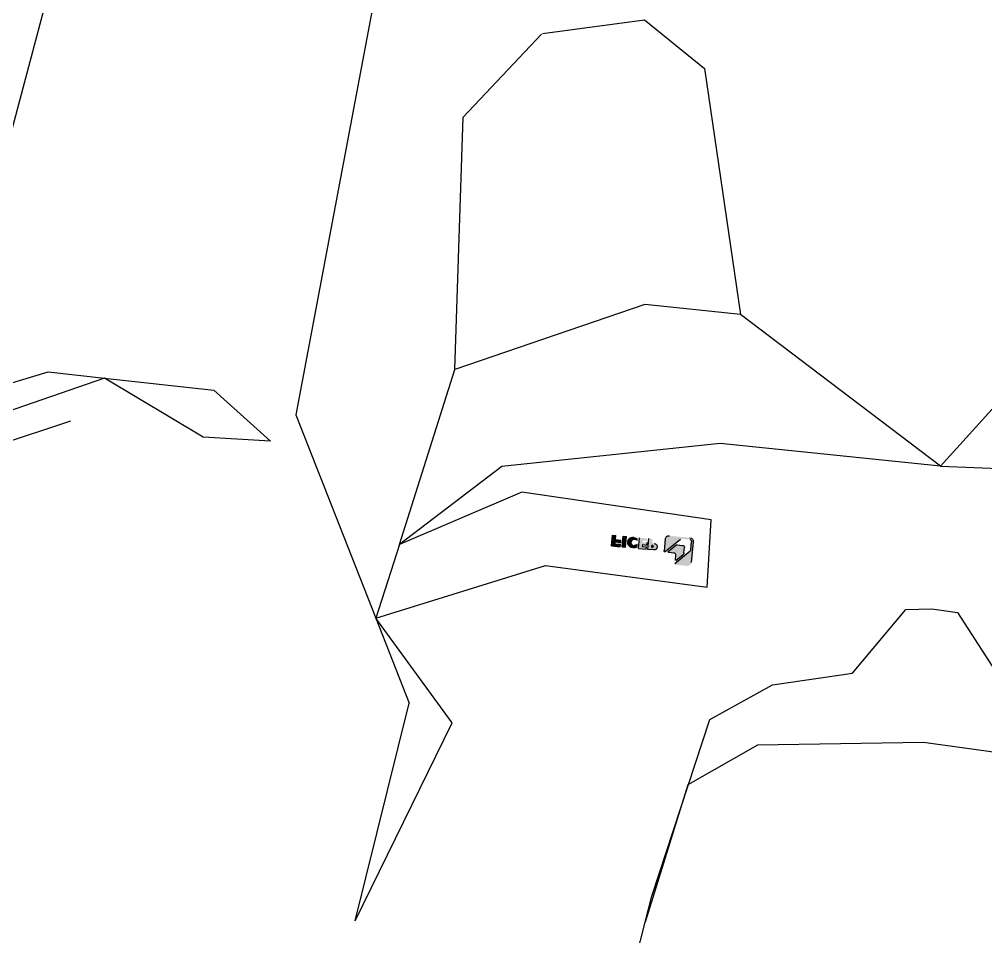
# Model space of a CAD drawing. Header units: inches. Extents: x -347369 to -260369, y 119522 to 149869.
# Drawn here: x -283965.5 to -283623.4, y 134099.4 to 134424.2 of the extents above; entities that cross this region are included whole.
import ezdxf

# ---------------------------------------------------------------- set-up
doc = ezdxf.new("R2010")
doc.units = ezdxf.units.IN
doc.header["$LTSCALE"] = 300
doc.layers.add('MACCHINA', color=40, linetype='Continuous')

# ---------------------------------------------------------------- blocks, each defined once
blk = doc.blocks.new('A$C54990A90')
at = {"layer": 'MACCHINA'}
h = blk.add_hatch(color=3, dxfattribs=at)
edge = h.paths.add_edge_path()
edge.add_line((5.767931466631126, -208.5620346498035), (3.761021745274775, -204.8843302225287))
edge.add_arc((3.996976090827957, -204.7555708082218), 0.2687999999999999, 73.62113422794982, 208.62113422795, ccw=False)
edge.add_line((4.072774545173161, -204.4976785823528), (10.71527119720122, -206.4500101156591))
edge.add_arc((10.9210098766489, -205.7500187957776), 0.7295999999999999, 253.6211342279496, 298.6211342279497)
edge.add_line((11.27049971662927, -206.3904663049907), (13.70166812354, -205.0637866855541))
edge.add_arc((13.352178283385, -204.4233391764574), 0.7295999999999999, 298.6211342279497, 388.6211342279497)
edge.add_line((13.99262579233618, -204.0738493365061), (12.66594580496894, -201.6426802554342))
edge.add_arc((12.02549829607597, -201.9921700953273), 0.7295999999999999, 28.62113422794979, 73.62113422794964)
edge.add_line((12.23123697575647, -201.2921787759697), (5.588739649625495, -199.3398476104776))
edge.add_arc((5.664538471843116, -199.081956058857), 0.2687999999999999, 118.6211342279498, 253.6211342279498, ccw=False)
edge.add_line((5.535779056837782, -198.8460017131874), (9.213482809893321, -196.8390923597617))
edge.add_arc((9.857279883755837, -198.0188640869455), 1.344, 28.621134227949824, 118.6211342279498, ccw=False)
edge.add_line((11.03705161076505, -197.3750670132868), (14.53195001056883, -203.7795421029441))
edge.add_arc((13.352178283385, -204.4233391764574), 1.344, -61.37886577205029, 28.621134227949824, ccw=False)
edge.add_line((13.99597535724752, -205.6031109036994), (7.591500267502852, -209.098009303445))
edge.add_arc((6.947703193698544, -207.9182375762903), 1.344, 208.6211342279497, 298.62113422794977, ccw=False)
h = blk.add_hatch(color=4, dxfattribs=at)
edge = h.paths.add_edge_path()
edge.add_line((5.084446166467387, -204.1546365667891), (8.351872977917083, -205.1149830873765))
edge.add_arc((8.557611657539383, -204.4149917679024), 0.7295999999999999, 253.6211342279496, 298.6211342279497)
edge.add_line((8.907101497403346, -205.0554392768827), (10.57555017928826, -204.144972993905))
edge.add_arc((10.22606033942429, -203.504525485012), 0.7295999999999999, 298.6211342279497, 388.6211342279497)
edge.add_line((10.86650784849189, -203.1550356451189), (9.956041197816376, -201.4865862890438))
edge.add_arc((9.315593688806985, -201.8360761290533), 0.7295999999999999, 28.62113422794979, 73.62113422794964)
edge.add_line((9.52133200026583, -201.1360841351561), (6.253905556688551, -200.175738288759))
edge.add_arc((6.210592372983228, -200.3231045308348), 0.1536, 73.62113422794964, 208.6211342279498)
edge.add_line((6.075761318556033, -200.3966813393345), (6.953361208958086, -202.004901663342))
edge.add_arc((6.312913700006902, -202.3543915032933), 0.7295999999999999, -61.37886577205029, 28.621134227949824, ccw=False)
edge.add_line((6.662403540045489, -202.9948390121572), (5.054183216125239, -203.8724389027338))
edge.add_arc((5.127760024392046, -204.0072699573648), 0.1536, 118.6211342279495, 253.6211342279496)
h = blk.add_hatch(color=8, dxfattribs=at)
h.paths.add_polyline_path([(-2.733916875091381, -209.3867841117026), (-1.419314093305729, -208.6694102295151), (-1.823986539675388, -207.9278394297871), (-4.250945520878304, -209.252221981209), (-2.411525310657453, -212.622998344159), (0.0154336707200855, -211.2986157925916), (-0.3892387755331583, -210.557044992689), (-1.703841557202395, -211.2744188745855), (-2.016542992787436, -210.7013868934009), (-0.7019402113510296, -209.9840130113007), (-1.106612657662481, -209.2424422112526), (-2.421215439331718, -209.9598160932946)])
h.paths.add_polyline_path([(0.4849952690419741, -206.667836585606), (-1.284662321442738, -207.6335321960796), (0.5547578888945282, -211.0043085589132), (1.667114088661037, -210.3972998894751), (0.9497402065899223, -209.0826971080387), (1.607041597249918, -208.7240101670031, 1)])
h.paths.add_polyline_path([(0.2323663243441842, -207.7680943263113), (0.4177590243634768, -207.6669262146461, -1), (0.730460460355971, -208.2399581965001), (0.5450677603366785, -208.3411263080197)], flags=16)
for points in [[(-8.262169392837677, -211.4411320317304), (-9.374525592837017, -212.048140701052), (-7.535105382499751, -215.4189170640602), (-6.422749182733241, -214.8119083945639)], [(-5.206816541031003, -210.867472560145, -0.1787646592276079), (-4.153781938599423, -210.7129065448826), (-4.623425910773221, -209.8522740521585, 0.1207855045627558), (-6.037456993479282, -210.2271146927378, 1), (-4.198036783083808, -213.5978910557751, 0.1207855045627566), (-3.117693356936797, -212.611560740479), (-3.587337329401635, -211.7509282479004, -0.1787646592275969), (-4.287106435804162, -212.5528607417946, -1)], [(-9.913849810778629, -212.3424479347304), (-12.71159419219475, -213.8691667094536), (-10.87217398174107, -217.2399430724035), (-9.759817781974562, -216.6329344030528), (-10.47719166398747, -215.3183316216164), (-8.79180348245427, -214.3986215161858), (-9.196475928765722, -213.6570507162251), (-10.88186411035713, -214.5767608215974), (-11.19456554611679, -214.0037288397434), (-9.5091773646418, -213.0840187344875)]]:
    blk.add_hatch(color=8, dxfattribs=at).paths.add_polyline_path(points)
at = {"layer": 'MACCHINA', "color": 7, "linetype": 'Continuous'}
for p, q in [((-81.35352696187329, -50.38866224285448), (-53.79037415859057, -86.58375966301537)), ((-81.3535266824183, -50.38866207154933), (-53.79037387901917, -86.58375949179754)), ((112.3161824193667, -76.4295459377172), (61.84357885370264, -106.6021149371227)), ((112.316182698647, -76.42954576652846), (61.84357913292479, -106.6021147658757)), ((-53.79037387901917, -86.58375949179754), (-48.01295669435058, -94.17048778667231)), ((-20.78564043412916, -125.3967714356259), (-53.79037387901917, -86.58375949179754)), ((-53.79037415859057, -86.58375966301537), (-48.01295697357273, -94.17048795780283)), ((-20.78564071375877, -125.3967716069019), (-53.79037415859057, -86.58375966301537)), ((-48.01295697357273, -94.17048795780283), (-4.571122702385765, -143.6595901719411)), ((-48.01295669435058, -94.17048778667231), (-4.571122422814369, -143.6595900008979)), ((61.84357885370264, -106.6021149371227), (7.360562419809867, -128.7260498007236)), ((61.84357913292479, -106.6021147658757), (7.360562699090224, -128.7260496297095)), ((90.8351355298073, -144.2176930087444), (95.91718290757854, -115.2600767263793)), ((90.8351358093787, -144.2176928376139), (95.91718318697531, -115.2600765551324)), ((7.360562419809867, -128.7260498007236), (-20.78564071375877, -125.3967716069019)), ((7.360562699090224, -128.7260496297095), (-20.78564043412916, -125.3967714356259)), ((-148.0709405154921, -127.065149535134), (-100.3518644685391, -190.5392997333547)), ((-148.0709405154921, -127.065149535134), (-89.03155761456583, -178.2205095783866)), ((-148.0709402358043, -127.0651493640325), (-100.3518641892006, -190.5392995622824)), ((-148.0709402358043, -127.0651493640325), (-89.0315573347616, -178.2205094072269)), ((105.5556682882598, -194.3293841134582), (239.9096596750896, -130.5252101921069)), ((105.5556685680058, -194.3293839425023), (239.90965995437, -130.5252100209473)), ((20.5708802692825, -146.285136683262), (48.23607480881037, -139.0182627486356)), ((20.57088054873748, -146.2851365118113), (48.23607508820714, -139.0182625773887)), ((48.23607480881037, -139.0182627486356), (74.41448618425056, -152.3996512478334)), ((48.23607508820714, -139.0182625773887), (74.41448646364734, -152.3996510769066)), ((-4.571122702385765, -143.6595901719411), (20.5708802692825, -146.285136683262)), ((-4.571122422814369, -143.6595900008979), (20.57088054873748, -146.2851365118113)), ((82.98939375265036, -149.040366250847), (90.8351355298073, -144.2176930087444)), ((82.98939403204713, -149.0403660796583), (90.8351358093787, -144.2176928376139)), ((74.41448618425056, -152.3996512478334), (82.98939375265036, -149.040366250847)), ((74.41448646364734, -152.3996510769066), (82.98939403204713, -149.0403660796583)), ((-89.03155761456583, -178.2205095783866), (-99.47405475581763, -222.826582910755)), ((-89.0315573347616, -178.2205094072269), (-99.47405447665369, -222.826582739508)), ((-36.91248465271201, -216.6360096856952), (12.78615160880145, -187.1614457509713)), ((-36.91248437308241, -216.6360095143027), (12.78615188814001, -187.1614455798699)), ((12.78615160880145, -187.1614457509713), (23.4424481948372, -208.5479260105349)), ((12.78615188814001, -187.1614455798699), (23.44244847435039, -208.547925839579)), ((-99.47405475581763, -222.826582910755), (-100.3518644685391, -190.5392997333547)), ((-99.47405447665369, -222.826582739508), (-100.3518641892006, -190.5392995622824)), ((105.5556682882598, -194.3293841134582), (36.93088247202104, -232.1440737161029)), ((105.5556685680058, -194.3293839425023), (36.93088275153423, -232.1440735450014)), ((105.5556682882598, -194.3293841134582), (61.35509675514186, -271.3942760394712)), ((105.5556685680058, -194.3293839425023), (61.35509703488788, -271.3942758682824)), ((156.1877572584199, -217.7821480339044), (105.5556682882598, -194.3293841134582)), ((156.1877575377002, -217.782147862803), (105.5556685680058, -194.3293839425023)), ((23.4424481948372, -208.5479260105349), (-34.4355463560205, -243.6684052607743)), ((23.44244847435039, -208.547925839579), (-34.43554607650731, -243.668405089702)), ((-99.47405475581763, -222.826582910755), (-36.91248465271201, -216.6360096856952)), ((-99.47405447665369, -222.826582739508), (-36.91248437308241, -216.6360095143027)), ((-81.57900897634681, -243.6032102315803), (-99.47405475581763, -222.826582910755)), ((-97.37173105421243, -300.1536337730067), (-99.47405475581763, -222.826582910755)), ((-81.57900869677542, -243.6032100606535), (-99.47405447665369, -222.826582739508)), ((-97.37173077464104, -300.1536336018471), (-99.47405447665369, -222.826582739508)), ((36.93088247202104, -232.1440737161029), (-37.38063374772901, -254.8967071087682)), ((36.93088275153423, -232.1440735450014), (-37.38063346839044, -254.896706937463)), ((-81.57900897634681, -243.6032102315803), (-39.33792584331241, -292.9863345341291)), ((-37.38063374772901, -254.8967071087682), (-81.57900897634681, -243.6032102315803)), ((-34.4355463560205, -243.6684052607743), (-81.57900897634681, -243.6032102315803)), ((-81.57900869677542, -243.6032100606535), (-39.33792556379922, -292.9863343626785)), ((-37.38063346839044, -254.896706937463), (-81.57900869677542, -243.6032100606535)), ((-34.43554607650731, -243.668405089702), (-81.57900869677542, -243.6032100606535)), ((61.35509675514186, -271.3942760394712), (31.53345748473657, -287.8409332018928)), ((61.35509703488788, -271.3942758682824), (31.53345776401693, -287.8409330306167)), ((83.61929567385232, -356.5005888823071), (61.35509675514186, -271.3942760394712)), ((83.6192959533073, -356.5005887111765), (61.35509703488788, -271.3942758682824)), ((31.53345748473657, -287.8409332018928), (-39.33792584331241, -292.9863345341291)), ((31.53345776401693, -287.8409330306167), (-39.33792556379922, -292.9863343626785)), ((-39.33792556379922, -292.9863343626785), (-1.716227608616464, -374.1101767840737)), ((-39.33792584331241, -292.9863345341291), (-1.716227888129652, -374.1101769552333)), ((-109.3077877361793, -295.1084811901965), (-130.6942679956555, -305.7647777764651)), ((-109.3077874566079, -295.1084810189204), (-130.694267716317, -305.7647776051599)), ((-120.6561211476219, -319.6074349749542), (-109.3077877361793, -295.1084811901965)), ((-120.6561208678177, -319.6074348037946), (-109.3077874566079, -295.1084810189204)), ((40.00205773656489, -506.5180816556676), (-97.37173105421243, -300.1536337730067)), ((40.00205801590346, -506.5180814844789), (-97.37173077464104, -300.1536336018471)), ((-130.6942679956555, -305.7647777764651), (-154.6755600209581, -338.629707409913)), ((-130.694267716317, -305.7647776051599), (-154.6755597417359, -338.6297072388115)), ((-154.6755600209581, -338.629707409913), (-120.6561211476219, -319.6074349749542)), ((-154.6755597417359, -338.6297072388115), (-120.6561208678177, -319.6074348037946)), ((-214.8964493618696, -332.9312515922647), (-171.5376944007585, -329.3238250482536)), ((-214.8964490823564, -332.9312514211924), (-171.5376941211871, -329.3238248770358)), ((-154.6755600209581, -338.629707409913), (-197.3315310741891, -341.5898026520736)), ((-154.6755597417359, -338.6297072388115), (-197.0598115210887, -341.5709466230765)), ((-172.2396260751411, -348.45081108468), (-154.6755600209581, -338.629707409913)), ((-172.2396257956279, -348.4508109138405), (-154.6755597417359, -338.6297072388115)), ((-212.474799819116, -352.7952336013841), (-172.2396260751411, -348.45081108468)), ((-212.4747995397775, -352.795233430079), (-172.2396257956279, -348.4508109138405)), ((-212.4747995397775, -352.795233430079), (-51.21585792268161, -559.821295081987)), ((-212.474799819116, -352.7952336013841), (-51.2158582021948, -559.8212952530594)), ((70.88961327489233, -380.6614563027979), (83.61929567385232, -356.5005888823071)), ((70.88961355423089, -380.6614561315801), (83.6192959533073, -356.5005887111765)), ((-1.716227888129652, -374.1101769552333), (35.32610599504551, -390.3037268460612)), ((-1.716227608616464, -374.1101767840737), (35.32610627450049, -390.3037266749889)), ((70.84770490729716, -380.537797454861), (35.61866267689038, -390.203083403816))]:
    blk.add_line(p, q, dxfattribs=at)
at = {"layer": 'MACCHINA', "color": 8}
for p, q in [((14.5319500110345, -203.7795421035262), (11.03705161105609, -197.3750670137524)), ((5.588739649974741, -199.3398476111761), (12.23123697610572, -201.2921787765517)), ((6.953361209365539, -202.0049016637204), (6.075761318963487, -200.3966813398001)), ((6.253905557037797, -200.1757382892829), (9.521332000615075, -201.1360841357964)), ((9.956041197932791, -201.4865862894512), (10.86650784884114, -203.155035645701)), ((12.66594580572564, -201.6426802563365), (13.99262579291826, -204.0738493371464)), ((5.767931467154995, -208.5620346505893), (3.761021745740436, -204.8843302235764)), ((4.072774545347784, -204.497678582673), (10.71527119743405, -206.4500101162412)), ((5.054183216183446, -203.8724389029958), (6.662403540220112, -202.994839012681)), ((5.084446166758426, -204.1546365676331), (8.351872978266329, -205.1149830879876)), ((-4.250945520761888, -209.2522219816747), (-1.823986539442558, -207.9278394301364)), ((-2.733916874392889, -209.3867841124302), (-1.419314093014691, -208.6694102303882)), ((-1.823986539442558, -207.9278394301364), (-1.419314093014691, -208.6694102303882)), ((0.4849952693330124, -206.6678365860425), (-1.284662321326323, -207.6335321964871)), ((-1.284662321326323, -207.6335321964871), (0.5547578892437741, -211.0043085595535)), ((0.2323663247516379, -207.768094327068), (0.4177590248873457, -207.666926215461)), ((0.2323663247516379, -207.768094327068), (0.5450677606859244, -208.3411263089511)), ((0.730460460705217, -208.2399581974023), (0.5450677606859244, -208.3411263089511)), ((-9.374525592545979, -212.0481407014886), (-8.262169392604847, -211.4411320319923)), ((-9.374525592545979, -212.0481407014886), (-7.535105381975882, -215.4189170646714)), ((-8.262169392604847, -211.4411320319923), (-6.422749182151165, -214.8119083953206)), ((-4.626506893255282, -209.8466280866414), (-4.153782153327484, -210.7129061512533)), ((-4.250945520761888, -209.2522219816747), (-2.411525310249999, -212.6229983448284)), ((-2.421215438749641, -209.9598160941096), (-2.733916874392889, -209.3867841124302)), ((-2.421215438749641, -209.9598160941096), (-1.106612657255027, -209.2424422120384)), ((-0.701940210943576, -209.9840130117373), (-1.106612657255027, -209.2424422120384)), ((-12.71316505665891, -213.8662880671327), (-10.87217398127541, -217.2399430730147)), ((-12.71159419184551, -213.8691667099192), (-9.913849810604006, -212.3424479352252)), ((-11.19456554559292, -214.0037288405583), (-9.509177364117932, -213.0840187353024)), ((-11.19224714045413, -214.0079773670295), (-10.88186410989147, -214.5767608223832)), ((-10.88186410989147, -214.5767608223832), (-9.196475928416476, -213.6570507170109)), ((-10.47719166358002, -215.3183316221985), (-8.791803482279647, -214.3986215168552)), ((-10.47719166358002, -215.3183316221985), (-9.7598177815089, -216.6329344035476)), ((-9.913849810604006, -212.3424479352252), (-9.509177364117932, -213.0840187353024)), ((-9.196475928416476, -213.6570507170109), (-8.791803482279647, -214.3986215168552)), ((-7.535105381975882, -215.4189170646714), (-6.422749182151165, -214.8119083953206)), ((-10.87217398127541, -217.2399430730147), (-9.7598177815089, -216.6329344035476))]:
    blk.add_line(p, q, dxfattribs=at)
at = {"layer": 'MACCHINA', "color": 4}
blk.add_line((8.907101497985423, -205.0554392775812), (10.57555017969571, -204.1449729947781), dxfattribs=at)
at = {"layer": 'MACCHINA', "color": 8}
for centre, radius, start, end in [((9.315593688981608, -201.8360761294607), 0.7296000000000001, 28.62113422755624, 73.62113423042767), ((12.02549829648342, -201.9921700962877), 0.7296000000000001, 28.62113422755624, 73.62113423042767), ((3.996976091177203, -204.7555708088912), 0.2688, 73.62113423042767, 208.6211342275562), ((5.127760024741292, -204.0072699578013), 0.1536, 118.6211342350089, 253.6211342304277), ((6.312913700181525, -202.3543915037299), 0.7296000000000001, 298.6211342350089, 28.62113422755624), ((8.557611657772213, -204.4149917684554), 0.7296000000000001, 253.6211342304277, 298.6211342350089), ((10.22606033971533, -203.5045254856523), 0.7296000000000001, 298.6211342350089, 28.62113422755624), ((13.35217828396708, -204.4233391771559), 0.7296000000000001, 298.6211342350089, 28.62113422755624), ((13.35217828396708, -204.4233391771559), 1.344, 298.6211342350089, 28.62113422755624), ((0.5741097427089699, -207.9534422064607), 0.3264000000000001, 298.6211342350089, 118.6211342350089), ((1.046018433524296, -207.6959233769157), 1.1712, 298.6211342350089, 118.6211342350089), ((-5.117746887961403, -211.9125028749695), 1.92, 118.6211342350089, 298.6211342350089), ((-4.56592082476709, -212.9237357838138), 3.072000000000001, 91.07258822511476, 118.6211342350089), ((-4.471048456209246, -212.2157831063378), 1.536, 78.07953222821045, 118.6211342350089)]:
    blk.add_arc(centre, radius, start, end, dxfattribs=at)
at = {"layer": 'MACCHINA', "color": 3}
blk.add_arc((6.947703194222413, -207.9182375771343), 1.344, 208.6211342275562, 298.6211342350089, dxfattribs=at)

msp = doc.modelspace()

# ---------------------------------------------------------------- block references
at = {"layer": 'MACCHINA', "xscale": -1, "rotation": 203.0018777434616}
msp.add_blockref('A$C54990A90', (-283660.6498885803, 134045.8933270891), dxfattribs=at)

doc.saveas('drawing.dxf')
